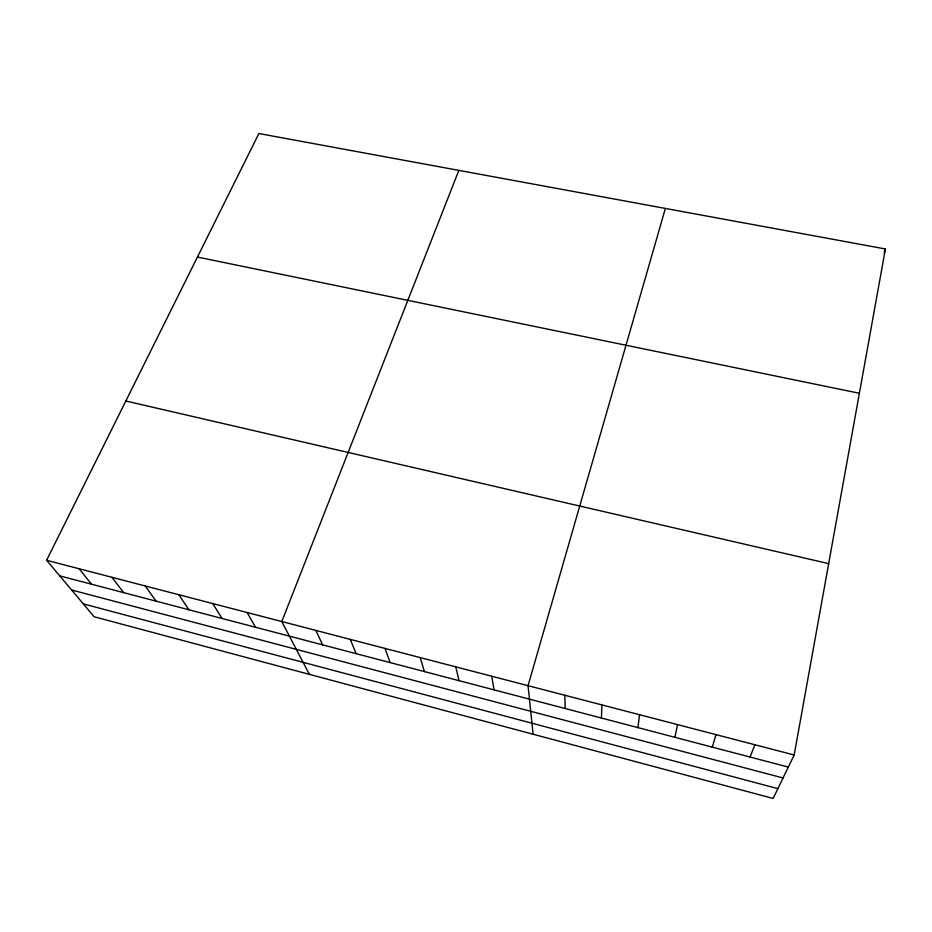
<?xml version="1.0" encoding="UTF-8"?>
<svg xmlns="http://www.w3.org/2000/svg" width="932" height="932" viewBox="0 0 932 932"><rect width="100%" height="100%" fill="white"/><g stroke="black" fill="none" stroke-linecap="round" stroke-linejoin="round"><path stroke-width="1.4" d="M601.396 718.036L601.956 704.93M637.966 727.624L639.527 714.716M794.169 754.99L885.4 248.972L258.886 133.532L46.6 560.283L94.155 616.763L773.141 798.468L794.169 754.99L46.6 560.283M674.931 737.328L677.529 724.618M665.366 208.43L528.048 685.684L533.104 734.23M712.304 747.138L715.974 734.626M884.119 252.945L885.4 248.972M750.097 757.052L754.85 744.75M458.835 170.381L281.79 621.539L309.354 674.349M197.433 257.057L859.386 393.269M125.832 401.005L828.676 563.639M59.73 575.871L788.321 767.083M71.613 589.991L783.055 777.975M83.309 603.878L777.894 788.635M79.127 568.765L91.522 584.224M112.003 577.327L123.641 592.647M145.229 585.972L156.098 601.175M178.816 594.721L188.905 609.773M212.764 603.563L222.049 618.475M247.096 612.51L255.554 627.271M315.843 630.416L322.635 644.874M350.257 639.375L356.199 653.682M385.044 648.439L390.124 662.582M420.204 657.596L424.398 671.576M455.76 666.858L459.045 680.675M491.7 676.213L494.053 689.866M564.792 695.249L565.235 708.541"/></g></svg>
